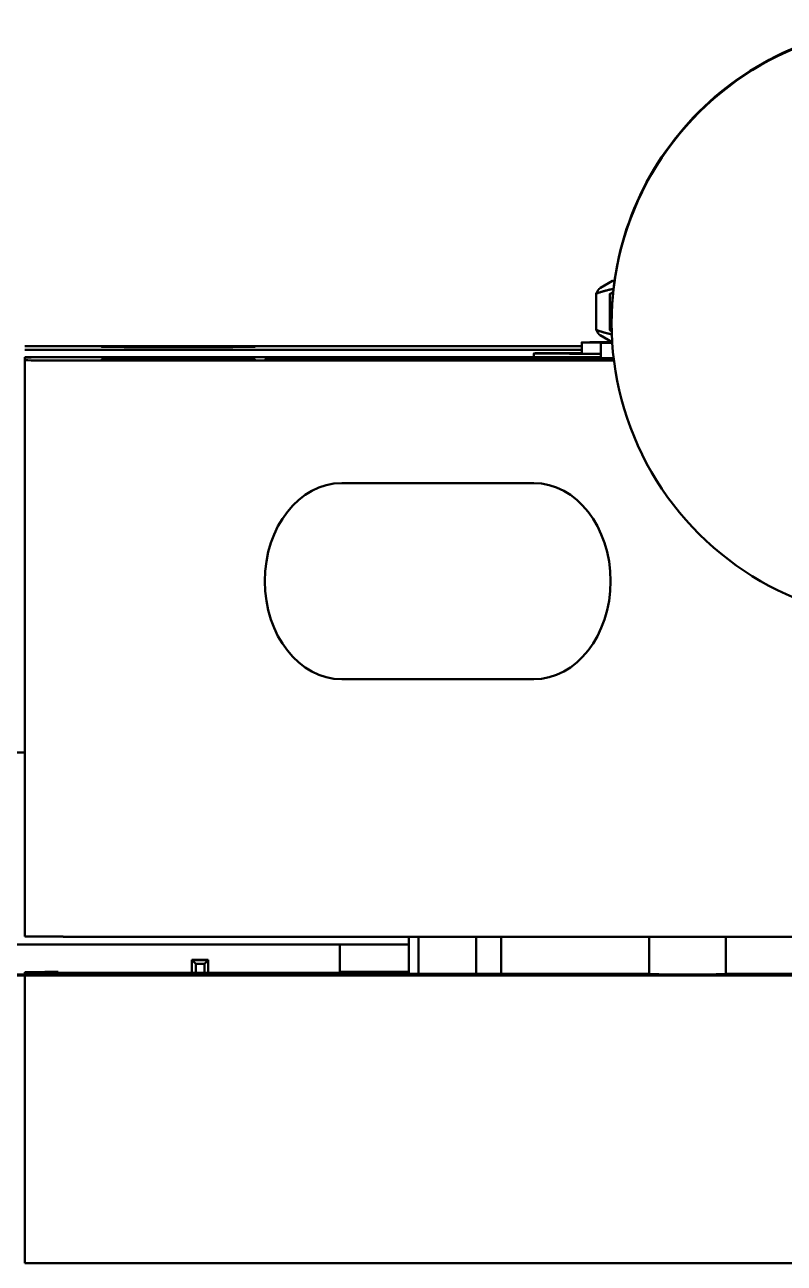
# Model space of a CAD drawing. Header units: millimetres. Extents: x -1901 to 2520, y -3919 to 1782.
# Drawn here: x 289.2 to 328.7, y 996.7 to 1061.1 of the extents above; entities that cross this region are included whole.
import ezdxf

# ---------------------------------------------------------------- set-up
doc = ezdxf.new("R2010")
doc.units = ezdxf.units.MM
doc.header["$LTSCALE"] = 6
doc.linetypes.add('CHAIN', pattern=[0.3543, 0.2362, -0.0295, 0.0591, -0.0295])
doc.layers.add('Section Line (ISO)', color=7, linetype='CHAIN', lineweight=70)
doc.layers.add('Visible (ISO)', color=7, linetype='Continuous', lineweight=50)

# ---------------------------------------------------------------- blocks, each defined once
blk = doc.blocks.new('2dTransSection0')
at = {"layer": 'Section Line (ISO)', "linetype": 'CHAIN', "ltscale": 40.543503}
blk.add_line((26.427, 168.611), (78.285, 168.611), dxfattribs=at)

msp = doc.modelspace()

# ---------------------------------------------------------------- linework, layer by layer
at = {"layer": 'Visible (ISO)'}
for p, q in [((319.8, 1047.793), (319.166, 1047.427)), ((318.946, 1045.247), (318.946, 1047.129)), ((319.659, 1047.116), (319.659, 1045.234)), ((319.832, 1047.216), (319.671, 1047.123)), ((319.757, 1045.177), (319.671, 1045.227)), ((319.751, 1045.629), (319.751, 1045.595)), ((318.2, 1044.593), (318.2, 1044.022)), ((319.783, 1044.603), (319.161, 1044.962)), ((319.2, 1044.575), (319.2, 1043.775)), ((289.2, 1043.824), (305.6, 1043.824)), ((289.2, 1043.824), (289.2, 1043.819)), ((289.2, 1043.819), (305.6, 1043.819)), ((289.2, 1043.813), (289.2, 1043.819)), ((289.2, 1043.813), (289.2, 1043.663)), ((317.2, 1044.4), (291.2, 1044.4)), ((291.2, 1044.199), (317.7, 1044.199)), ((317.7, 1043.819), (291.2, 1043.819)), ((305.6, 1043.824), (305.6, 1043.819)), ((315.7, 1044.022), (315.7, 1043.819)), ((289.2, 1043.663), (289.2, 1013.664)), ((291.2, 1043.657), (319.873, 1043.657)), ((305.7, 1043.722), (315.7, 1043.722)), ((315.7, 1043.682), (305.7, 1043.682)), ((305.7, 1037.272), (315.7, 1037.272)), ((315.7, 1027.057), (305.7, 1027.057)), ((278.251, 1023.25), (289.2, 1023.25)), ((291.2, 1013.657), (423.2, 1013.657)), ((309.2, 1013.657), (309.2, 1011.728)), ((309.7, 1011.728), (309.7, 1013.657)), ((312.7, 1011.728), (312.7, 1013.657)), ((314, 1011.728), (314, 1013.657)), ((321.7, 1011.699), (321.7, 1013.657)), ((325.7, 1011.699), (325.7, 1013.657)), ((278.251, 1013.25), (309.2, 1013.25)), ((305.6, 1013.25), (305.6, 1011.819)), ((298.755, 1012.444), (297.905, 1012.444)), ((297.905, 1012.44), (297.905, 1012.444)), ((297.905, 1012.44), (298.755, 1012.44)), ((297.905, 1011.815), (297.905, 1012.44)), ((297.905, 1012.44), (298.105, 1012.239)), ((298.555, 1012.239), (298.105, 1012.239)), ((298.105, 1012.239), (298.105, 1011.814)), ((298.755, 1012.44), (298.555, 1012.239)), ((298.555, 1011.814), (298.555, 1012.239)), ((298.755, 1012.44), (298.755, 1012.444)), ((298.755, 1012.44), (298.755, 1011.815)), ((289.2, 1011.773), (289.2, 1011.813)), ((289.2, 1011.728), (289.2, 1011.773)), ((289.2, 1011.773), (309.2, 1011.773)), ((289.2, 1011.664), (289.2, 1011.728)), ((321.7, 1011.728), (289.2, 1011.728)), ((289.2, 1011.664), (289.2, 996.664)), ((423.2, 1011.657), (291.2, 1011.657)), ((309.2, 1011.819), (305.6, 1011.819)), ((388.7, 1011.728), (325.7, 1011.728)), ((423.2, 996.657), (291.2, 996.657))]:
    msp.add_line(p, q, dxfattribs=at)
for centre, major_axis, ratio, start_param, end_param in [((335.251, 1045.629), (-15.5, 0), 0.999995, 4.712389, 6.283186), ((335.251, 1045.595), (-15.5, 0), 0.999995, 4.712389, 7.853982), ((322.7, 1047.793), (-2.9, 0), 0.003094, 6.015924, 6.549574), ((322.7, 1044.593), (-4.5, 0), 0.003094, 5.418044, 7.149036), ((323.7, 1044.575), (-4.5, 0), 0.003094, 5.768013, 6.798766), ((291.2, 1044.393), (-2, 0), 0.003094, 4.712389, 6.283185), ((291.2, 1044.206), (-2, 0), 0.003094, 0, 1.570796), ((291.2, 1043.813), (-2, 0), 0.003094, 4.712389, 6.283185), ((323.2, 1044.022), (-7.5, 0), 0.003094, 5.442117, 7.291445), ((317.2, 1044.393), (2, 0), 0.003094, 1.047198, 1.570796), ((317.7, 1044.168), (-10, 0), 0.003094, 4.662368, 4.712389), ((317.7, 1043.85), (10, 0), 0.003094, 4.712389, 4.862957), ((291.2, 1043.663), (-2, 0), 0.003094, 0, 1.570796), ((305.7, 1043.702), (4, 0), 0.004975, 1.570796, 4.712389), ((315.7, 1043.702), (-4, 0), 0.004975, 1.570796, 4.712389), ((323.7, 1043.775), (-4.5, 0), 0.003094, 0, 0.548033), ((305.7, 1032.165), (0, -5.108), 0.783115, 3.141593, 6.283185), ((315.7, 1032.165), (0, 5.108), 0.783115, 3.141593, 6.283185), ((291.2, 1013.664), (-2, 0), 0.003094, 0, 1.570796), ((291.2, 1011.813), (-2, 0), 0.003094, 4.843712, 6.283185), ((291.2, 1011.664), (-2, 0), 0.003094, 0, 1.570796), ((323.7, 1011.704), (2.75, 0), 0.003094, 2.385136, 7.039642), ((291.2, 996.664), (-2, 0), 0.003094, 0, 1.570796)]:
    msp.add_ellipse(centre, major_axis=major_axis, ratio=ratio, start_param=start_param, end_param=end_param, dxfattribs=at)
for centre, major_axis in [((297.2, 1044.363), (4, 0)), ((297.2, 1043.694), (-4, 0)), ((297.2, 1011.694), (4, 0))]:
    msp.add_ellipse(centre, major_axis=major_axis, ratio=0.003094, dxfattribs=at)
for points, weights in [([(318.946, 1047.129), (319.064, 1047.368), (319.166, 1047.427)], [1, 1.05730291037, 1.07215446833]), ([(319.85, 1047.378), (319.424, 1047.304), (318.946, 1047.129)], [1.06120332014, 1.04200948742, 1]), ([(319.832, 1047.208), (319.747, 1047.166), (319.659, 1047.116)], [1.02186339506, 1.01183748685, 1]), ([(319.659, 1047.116), (319.665, 1047.12), (319.671, 1047.123)], [1, 1.00083990527, 1.00167069045]), ([(318.946, 1045.247), (319.376, 1045.088), (319.762, 1045.011)], [1, 1.03762100686, 1.05694420853]), ([(319.161, 1044.962), (319.061, 1045.02), (318.946, 1045.247)], [1.07131722049, 1.05574800216, 1]), ([(319.659, 1045.234), (319.708, 1045.205), (319.757, 1045.179)], [1, 1.00661231389, 1.0126593719])]:
    msp.add_rational_spline(points, weights, degree=2, dxfattribs=at)

# ---------------------------------------------------------------- block references
at = {"layer": 'Section Line (ISO)', "xscale": 6, "yscale": 6, "zscale": 6}
msp.add_blockref('2dTransSection0', (0, 0), dxfattribs=at)

doc.saveas('drawing.dxf')
